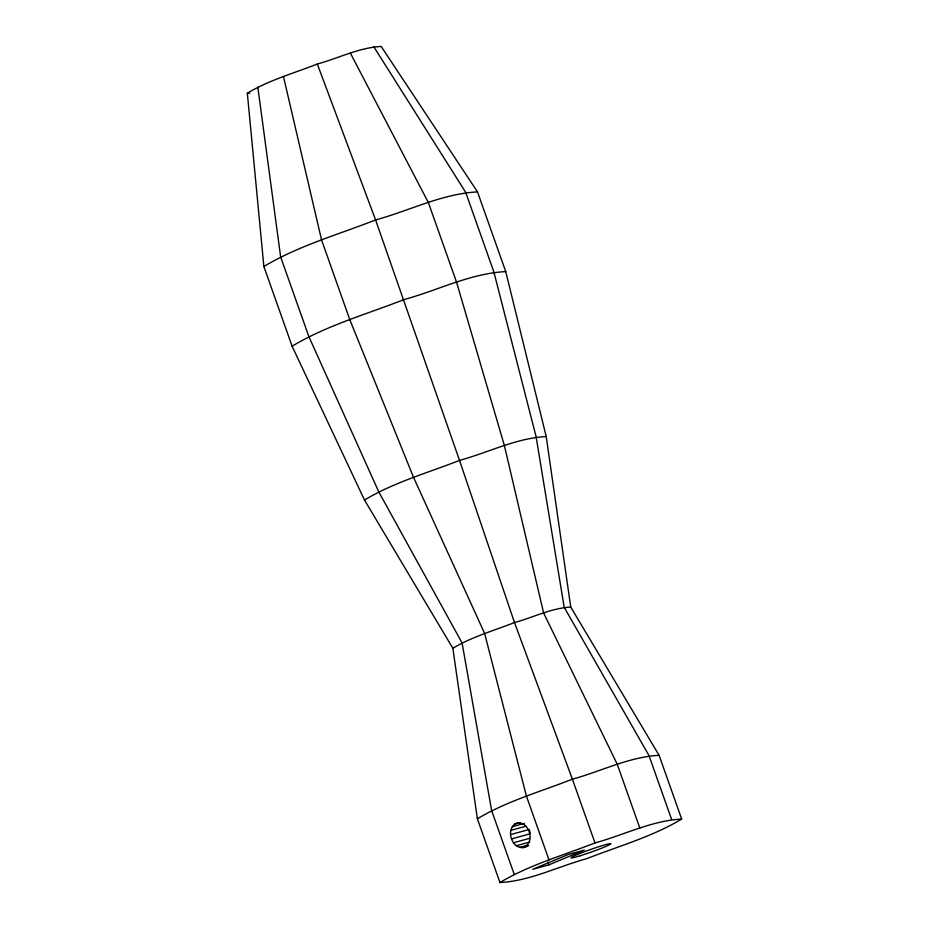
<?xml version="1.0" encoding="UTF-8"?>
<svg xmlns="http://www.w3.org/2000/svg" width="929" height="929" viewBox="0 0 929 929"><rect width="100%" height="100%" fill="white"/><g stroke="black" fill="none" stroke-linecap="round" stroke-linejoin="round"><path stroke-width="1.39" d="M510.544 834.602C510.207 829.713 512.436 823.965 517.685 822.815C530.18 821.933 535.359 843.869 522.946 847.643C515.839 848.223 511.089 840.977 510.544 834.602L529.391 829.423M247.323 93.202C269.073 80.138 293.843 73.252 317.323 64.02C338.493 58.248 359.047 47.6 381.18 46.45L477.506 191.897L505.736 271.593L546.217 436.549L570.743 607.078L659.102 755.323L681.677 819.076C652.146 836.808 618.528 846.168 586.64 858.698C557.911 866.525 529.994 880.994 499.953 882.55L477.378 818.797L452.853 648.268L364.493 500.023L292.101 346.215L263.871 266.53L247.323 93.202L249.808 93.132M263.871 266.53C298.592 245.674 338.11 234.665 375.595 219.941C409.375 210.744 442.192 193.731 477.506 191.897M292.101 346.215C326.811 325.359 366.34 314.362 403.813 299.637C437.594 290.429 470.422 273.428 505.736 271.593M364.493 500.023C394.024 482.29 427.642 472.931 459.518 460.401C488.259 452.574 516.176 438.105 546.217 436.549M452.853 648.268C472.002 636.76 493.822 630.686 514.503 622.558C533.141 617.483 551.257 608.089 570.743 607.078M477.378 818.797C506.909 801.053 540.527 791.705 572.403 779.176C601.144 771.349 629.061 756.88 659.102 755.323M499.953 882.55C529.484 864.818 563.102 855.458 594.978 842.928C623.719 835.101 651.635 820.632 681.677 819.076M548.888 864.853L584.295 850.093L568.142 854.541L532.735 869.3L548.888 864.853L547.924 862.147M514.608 824.093L519.985 822.618M512.216 826.717L524.328 823.384M510.811 830.363L525.617 826.299M511.461 838.922L530.296 833.731M513.447 842.777L529.588 838.341M516.257 845.738L529.716 842.034M519.555 847.422L527.626 845.204M526.023 846.354L528.706 845.622M522.946 847.643L526.987 846.528M373.748 46.682L465.65 192.268L493.868 271.953L536.126 436.862L564.193 607.287L649.011 755.625L671.586 819.378M350.372 53.104L428.35 202.522L456.569 282.219L504.389 445.595L543.616 612.943L617.274 764.358L639.849 828.111M317.323 64.02L375.595 219.941L459.518 460.401L514.503 622.558L572.403 779.176L594.978 842.928M548.993 859.848L526.418 796.095L484.659 633.543L413.533 477.332L349.745 319.53L321.527 239.833L283.45 76.48M514.213 874.352L491.638 810.599L462.096 642.949L378.753 491.836L308.858 336.577L280.639 256.892L257.832 87.163M529.611 830.503L530.076 832.651M580.044 855.795A21.181 1.335 -19.5 0 0 610.759 843.846A21.181 1.335 -19.5 0 0 581.635 852.799A21.181 1.335 -19.5 0 0 580.044 855.795"/></g></svg>
